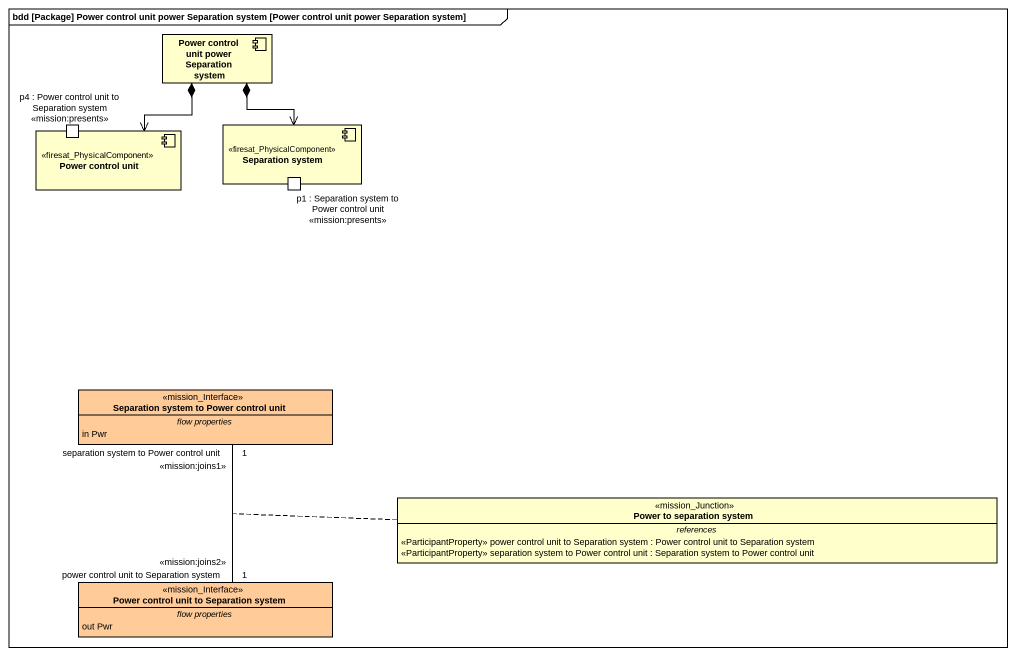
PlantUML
@startuml
mainframe bdd [Package] Power control unit power Separation system [Power control unit power Separation system]
allowmixing
hide circle
hide empty members
component "Power control unit power Separation system" as Power_control_unit_power
component "Power control unit" as Power_control_unit <<firesat_PhysicalComponent>> {
  port "p4 : Power control unit to Separation system <<mission:presents>>" as p4_Power_control_unit_to
}
component "Separation system" as Separation_system <<firesat_PhysicalComponent>> {
  port "p1 : Separation system to Power control unit <<mission:presents>>" as p1_Separation_system_to
}
class "Separation system to Power control unit" as Separation_system_to_Power <<mission_Interface>> #FFCC99 {
  -- flow properties --
  in Pwr
}
class "Power to separation system" as Power_to_separation_system <<mission_Junction>> {
  -- references --
  <<ParticipantProperty>> power control unit to Separation system : Power control unit to Separation system
  <<ParticipantProperty>> separation system to Power control unit : Separation system to Power control unit
}
class "Power control unit to Separation system" as Power_control_unit_to <<mission_Interface>> #FFCC99 {
  -- flow properties --
  out Pwr
}
Power_control_unit_power *--> Power_control_unit
Power_control_unit_power *--> Separation_system
Separation_system_to_Power "1\nseparation system to Power control unit\n<<mission:joins1>>" -- "1\npower control unit to Separation system\n<<mission:joins2>>" Power_control_unit_to
(Separation_system_to_Power, Power_control_unit_to) .. Power_to_separation_system
@enduml
